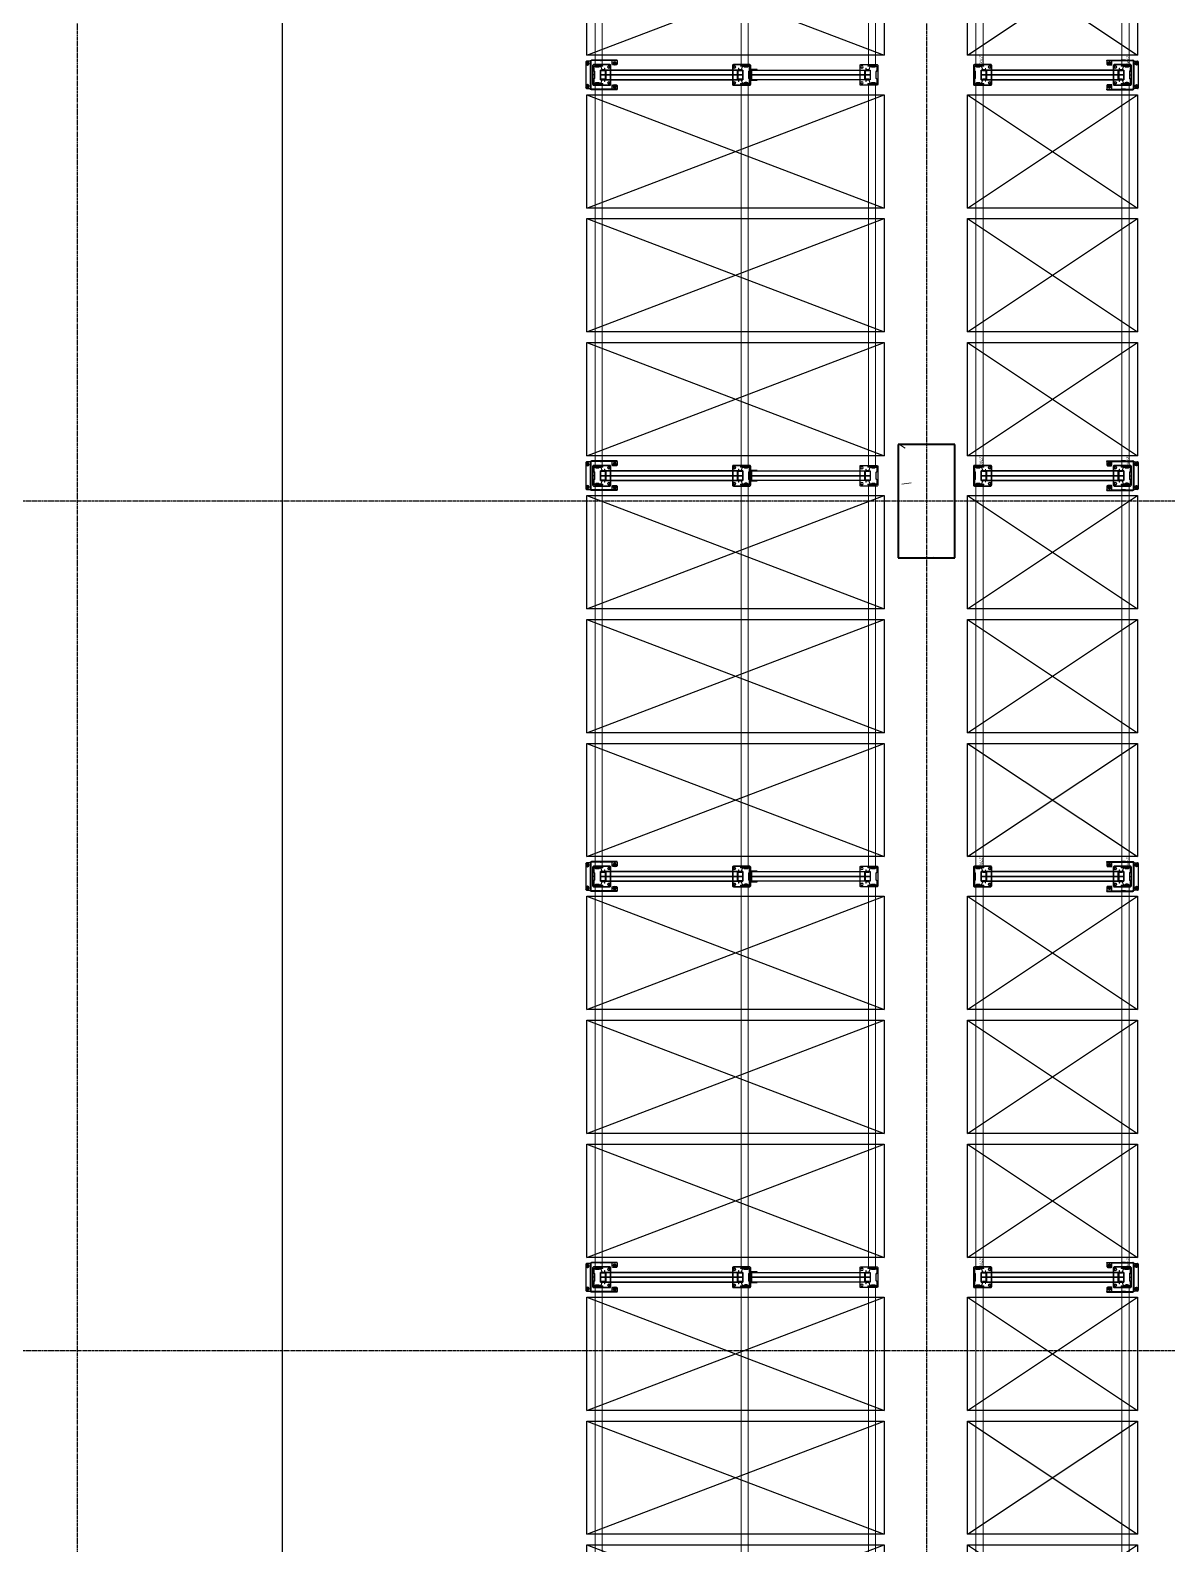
# Model space of a CAD drawing. Header units: millimetres. Extents: x 2140 to 223837, y 2113 to 170313.
# Drawn here: x 57832 to 65866, y 76390 to 87083 of the extents above; entities that cross this region are included whole.
import ezdxf

# ---------------------------------------------------------------- set-up
doc = ezdxf.new("R2010")
doc.units = ezdxf.units.MM
for name, pattern in [('CENTERX2', [20.32, 12.7, -2.54, 2.54, -2.54]), ('HIDDEN', [1.905, 1.27, -0.635]), ('PHANTOM', [12.7, 6.35, -1.27, 1.27, -1.27, 1.27, -1.27]), ('Линия сетки', [22.225, 12.7, -3.175, 3.175, -3.175])]:
    doc.linetypes.add(name, pattern=pattern)
for name, color, linetype in [('0_ANNOT_Dimensions', 7, 'Continuous'), ('12.Секция', 7, 'Continuous'), ('2.Стойка', 7, 'Continuous'), ('отбойники', 1, 'Continuous'), ('Размеры', 7, 'Continuous'), ('Стены', 7, 'Continuous')]:
    doc.layers.add(name, color=color, linetype=linetype)
for name, color, linetype, lineweight in [('1.Балка', 5, 'Continuous', 0), ('3.Опора', 7, 'Continuous', 0), ('S-COLS', 7, 'Continuous', 18)]:
    doc.layers.add(name, color=color, linetype=linetype, lineweight=lineweight)
doc.styles.get("Standard").update_dxf_attribs({"font": 'isocpeur.ttf'})
doc.styles.add('Курсив', font='isocpeui.ttf')
doc.dimstyles.new('350', dxfattribs={"dimtxt": 350, "dimasz": 350, "dimexe": 1, "dimexo": 10, "dimgap": 70, "dimtad": 1, "dimdec": 0, "dimzin": 0, "dimdsep": 46, "dimtxsty": 'Standard', "dimcen": 0.09, "dimadec": 0, "dimazin": 0, "dimtfac": 1, "dimtdec": 0, "dimtofl": 0, "dimtmove": 0, "dimatfit": 3, "dimfxl": 1, "dimtolj": 1, "dimtzin": 0, "dimarcsym": 0})
doc.dimstyles.new('Рзм блок', dxfattribs={"dimtxt": 40, "dimasz": 80, "dimexe": 0.18, "dimexo": 0, "dimgap": 5, "dimtad": 1, "dimtoh": 1, "dimdec": 0, "dimzin": 0, "dimdsep": 46, "dimtxsty": 'Курсив', "dimblk": 'NONE', "dimcen": 0.09, "dimse1": 1, "dimse2": 1, "dimsd1": 1, "dimsd2": 1, "dimadec": 0, "dimazin": 0, "dimtfac": 1, "dimtdec": 0, "dimtofl": 0, "dimtmove": 0, "dimatfit": 2, "dimldrblk": 'NONE', "dimfxl": 0.18, "dimtolj": 1, "dimtzin": 0, "dimarcsym": 0})

# ---------------------------------------------------------------- blocks, each defined once
blk = doc.blocks.new('Опора FSус 120')
at = {"layer": '3.Опора', "color": 0, "linetype": 'Continuous', "lineweight": 25}
for p, q in [((-73, 120), (-73, 5)), ((68, 125), (-68, 125)), ((73, 5), (73, 120)), ((-68, 0), (68, 0)), ((-34, 85), (-34, 71)), ((-34, 61), (-34, 71)), ((-31, 61), (-34, 61)), ((-31, 85), (-31, 71)), ((-31, 71), (-31, 61)), ((28, 91), (-28, 91)), ((28, 88), (-28, 88)), ((31, 71), (31, 85)), ((31, 61), (31, 71)), ((34, 61), (31, 61)), ((34, 71), (34, 85)), ((34, 71), (34, 61))]:
    blk.add_line(p, q, dxfattribs=at)
at = {"layer": '3.Опора', "color": 0}
for p, q in [((-30, 73), (-35, 73)), ((30, 73), (35, 73))]:
    blk.add_line(p, q, dxfattribs=at)
for points in [[(-31, 77.5), (-34, 77.5), (-34, 68.5), (-31, 68.5)], [(31, 77.5), (34, 77.5), (34, 68.5), (31, 68.5)]]:
    blk.add_lwpolyline(points, close=True, dxfattribs=at)
at = {"layer": '3.Опора', "color": 0, "linetype": 'Continuous', "lineweight": 25}
for centre in [(-56, 112), (56, 112)]:
    blk.add_circle(centre, 7.5, dxfattribs=at)
for centre, radius, start, end in [((-68, 120), 5, 90, 180), ((68, 120), 5, 0, 90), ((-68, 5), 5, 180, 270), ((-28, 85), 6, 90, 180), ((-28, 85), 3, 90, 180), ((28, 85), 6, 0, 90), ((28, 85), 3, 0, 90), ((68, 5), 5, 270, 0)]:
    blk.add_arc(centre, radius, start, end, dxfattribs=at)
blk = doc.blocks.new('Стойка FSус 120')
at = {"color": 0, "linetype": 'ByBlock', "lineweight": 0}
for p, q in [((-60, 42), (-60, 35)), ((-60, 20), (-53, 20)), ((-60, 5), (-60, -1)), ((-58, 42), (-58, 35)), ((-58, 31), (-57, 31)), ((-57, 9), (-58, 9)), ((-58, 5), (-58, -1)), ((-38, 53), (-57, 46)), ((-38, 51), (-57, 44)), ((-57, 33), (-56, 32)), ((-56, 8), (-57, 7)), ((-56, 29), (-56, 11)), ((-56, 26), (-54, 26)), ((-54, 14), (-56, 14)), ((-54, 29), (-54, 11)), ((-47, 73), (-39, 73)), ((-47, 73), (-47, 71)), ((-47, 71), (-39, 71)), ((-38, 62), (-34, 62)), ((-37, 69), (-37, 55)), ((-35, 66), (-37, 66)), ((-37, 58), (-35, 58)), ((-35, 69), (-35, 55)), ((-28, -2), (-26, 0)), ((-23, 2), (23, 2)), ((-23, 0), (23, 0)), ((26, 0), (28, -2)), ((38, 62), (34, 62)), ((35, 55), (35, 69)), ((37, 66), (35, 66)), ((35, 58), (37, 58)), ((37, 55), (37, 69)), ((57, 46), (38, 53)), ((57, 44), (38, 51)), ((39, 73), (47, 73)), ((39, 71), (47, 71)), ((47, 73), (47, 71)), ((60, 20), (53, 20)), ((54, 11), (54, 29)), ((56, 26), (54, 26)), ((54, 14), (56, 14)), ((56, 32), (57, 33)), ((56, 11), (56, 29)), ((57, 7), (56, 8)), ((57, 31), (58, 31)), ((58, 9), (57, 9)), ((58, 35), (58, 42)), ((58, -1), (58, 5)), ((60, 35), (60, 42)), ((60, -1), (60, 5)), ((-56, -3), (-48, -3)), ((-56, -5), (-48, -5)), ((-48, -3), (-46, -3)), ((-48, -3), (-48, -5)), ((-46, -5), (-48, -5)), ((-46, -3), (-46, -3)), ((-46, -3), (-37, -3)), ((-46, -5), (-46, -5)), ((-37, -5), (-46, -5)), ((-37, -3), (-36, -3)), ((-36, -5), (-37, -5)), ((-36, -3), (-29, -3)), ((-36, -3), (-36, -5)), ((-36, -5), (-29, -5)), ((-26, -3), (-25, -1)), ((25, -1), (26, -3)), ((29, -3), (36, -3)), ((29, -5), (36, -5)), ((37, -3), (36, -3)), ((36, -3), (36, -5)), ((36, -5), (37, -5)), ((46, -3), (37, -3)), ((37, -5), (46, -5)), ((48, -3), (46, -3)), ((46, -3), (46, -3)), ((46, -5), (48, -5)), ((46, -5), (46, -5)), ((48, -3), (56, -3)), ((48, -3), (48, -5)), ((48, -5), (56, -5))]:
    blk.add_line(p, q, dxfattribs=at)
for centre, radius, start, end in [((-56, 42), 4, 110, 180), ((-56, 35), 4, 180, 240), ((-56, 5), 4, 120, 180), ((-56, 42), 2, 110, 180), ((-56, 35), 2, 180, 240), ((-56, 5), 2, 120, 180), ((-58, 29), 2, 0, 60), ((-58, 11), 2, 300, 0), ((-58, 29), 4, 0, 60), ((-58, 11), 4, 300, 0), ((-39, 69), 4, 0, 90), ((-39, 69), 2, 0, 90), ((-39, 55), 4, 290, 0), ((-39, 55), 2, 290, 0), ((-23, -2), 4, 90, 150), ((-23, -2), 2, 90, 150), ((23, -2), 4, 30, 90), ((23, -2), 2, 30, 90), ((39, 69), 4, 90, 180), ((39, 55), 4, 180, 250), ((39, 69), 2, 90, 180), ((39, 55), 2, 180, 250), ((58, 29), 4, 120, 180), ((58, 11), 4, 180, 240), ((58, 29), 2, 120, 180), ((58, 11), 2, 180, 240), ((56, 42), 4, 0, 70), ((56, 42), 2, 0, 70), ((56, 35), 2, 300, 0), ((56, 5), 2, 0, 60), ((56, 35), 4, 300, 0), ((56, 5), 4, 0, 60), ((-56, -1), 4, 180, 270), ((-56, -1), 2, 180, 270), ((-29, -1), 2, 270, 330), ((-29, -1), 4, 270, 330), ((29, -1), 4, 210, 270), ((29, -1), 2, 210, 270), ((56, -1), 2, 270, 0), ((56, -1), 4, 270, 0)]:
    blk.add_arc(centre, radius, start, end, dxfattribs=at)
blk = doc.blocks.new('*D332')
at = {"layer": 'Defpoints', "color": 0, "linetype": 'ByBlock', "transparency": 16777216}
for p in [(65, 55), (65, 26), (2765, 55)]:
    blk.add_point(p, dxfattribs=at)
at = {"layer": 'Defpoints', "color": 0, "linetype": 'ByBlock', "transparency": 16777216, "insert": (2724, 41), "char_height": 20, "attachment_point": 5, "style": 'Курсив'}
blk.add_mtext('\\A1;2700', dxfattribs=at)
blk = doc.blocks.new('_None')
blk = doc.blocks.new('*D333')
at = {"layer": 'Defpoints', "color": 0, "linetype": 'ByBlock', "transparency": 16777216}
for p in [(65, 1064), (65, 1035), (2765, 1035)]:
    blk.add_point(p, dxfattribs=at)
at = {"layer": 'Defpoints', "color": 0, "linetype": 'ByBlock', "transparency": 16777216, "insert": (2724, 1080), "char_height": 20, "attachment_point": 5, "style": 'Курсив'}
blk.add_mtext('\\A1;2700', dxfattribs=at)
blk = doc.blocks.new('*U1979')
at = {"layer": 'Размеры', "color": 251, "true_color": 0x636466}
for p, q in [((-10, 0), (-5, 9)), ((-5, -9), (-10, 0)), ((-5, 9), (5, 9)), ((5, 9), (10, 0)), ((10, 0), (5, -9)), ((5, -9), (-5, -9))]:
    blk.add_line(p, q, dxfattribs=at)
for radius in [11, 5]:
    blk.add_circle((0, 0), radius, dxfattribs=at)
blk = doc.blocks.new('*U1980')
at = {"layer": 'Размеры', "color": 251, "true_color": 0x636466}
for p, q in [((-10, 0), (-5, 9)), ((-5, -9), (-10, 0)), ((-5, 9), (5, 9)), ((5, 9), (10, 0)), ((10, 0), (5, -9)), ((5, -9), (-5, -9))]:
    blk.add_line(p, q, dxfattribs=at)
for radius in [11, 5]:
    blk.add_circle((0, 0), radius, dxfattribs=at)
blk = doc.blocks.new('*U1981')
at = {"layer": 'Размеры', "color": 251, "true_color": 0x636466}
for p, q in [((-10, 0), (-5, 9)), ((-5, -9), (-10, 0)), ((-5, 9), (5, 9)), ((5, 9), (10, 0)), ((10, 0), (5, -9)), ((5, -9), (-5, -9))]:
    blk.add_line(p, q, dxfattribs=at)
for radius in [11, 5]:
    blk.add_circle((0, 0), radius, dxfattribs=at)
blk = doc.blocks.new('*U1975')
at = {"layer": 'Размеры', "color": 251, "true_color": 0x636466}
for p, q in [((-10, 0), (-5, 9)), ((-5, -9), (-10, 0)), ((-5, 9), (5, 9)), ((5, 9), (10, 0)), ((10, 0), (5, -9)), ((5, -9), (-5, -9))]:
    blk.add_line(p, q, dxfattribs=at)
for radius in [11, 5]:
    blk.add_circle((0, 0), radius, dxfattribs=at)
blk = doc.blocks.new('*U1875')
h = blk.add_hatch(color=0)
h.dxf.hatch_style = 1
h.paths.add_polyline_path([(105, 160), (101, 160), (101, 160), (101, 60), (105, 60)])
h.paths.add_polyline_path([(-101, 160), (-105, 160), (-105, 60), (-101, 60)])
h.paths.add_polyline_path([(105, -22), (105, 29), (101, 29), (101, -22), (101, -22, -0.414214), (97, -26), (-97, -26, -0.414214), (-101, -22), (-101, 29), (-105, 29), (-105, -22, 0.414214), (-97, -30), (97, -30, 0.414214)])
at = {"color": 0, "linetype": 'Continuous', "lineweight": 25}
for p, q in [((-105, 160), (-101, 160)), ((-105, 160), (-105, 46)), ((-101, 160), (-101, 160)), ((-97, 160), (-101, 160)), ((-101, 160), (-101, 46)), ((-101, 125), (-97, 125)), ((-75, 160), (-97, 160)), ((-97, 125), (-75, 125)), ((-70, 130), (-70, 155)), ((70, 155), (70, 130)), ((97, 160), (75, 160)), ((75, 125), (97, 125)), ((101, 160), (97, 160)), ((97, 125), (101, 125)), ((101, 160), (101, 46)), ((101, 160), (105, 160)), ((101, 160), (101, 160)), ((105, 160), (105, 46)), ((105, 160), (105, 160)), ((-105, 46), (-105, 42)), ((-105, 46), (-105, 42)), ((-105, 46), (-105, 42)), ((-105, 42), (-105, -22)), ((-105, 42), (-105, -22)), ((-101, 42), (-101, 46)), ((-101, 42), (-101, 46)), ((-101, 42), (-101, 46)), ((-101, 42), (-101, -22)), ((-101, 42), (-101, -22)), ((101, 47), (101, 42)), ((101, 47), (101, 42)), ((101, 42), (101, 46)), ((101, 42), (101, -22)), ((101, 42), (101, -22)), ((105, 42), (105, 47)), ((105, 42), (105, 47)), ((105, 46), (105, 42)), ((105, 42), (105, -22)), ((105, 42), (105, -22)), ((97, -26), (-97, -26)), ((97, -30), (-97, -30)), ((-97, -30), (-97, -34)), ((-97, -56), (-97, -34)), ((92, -61), (-92, -61)), ((97, -34), (97, -30)), ((97, -34), (97, -56))]:
    blk.add_line(p, q, dxfattribs=at)
at = {"color": 0}
for p, q in [((-100, 54), (-106, 54)), ((-100, 34), (-106, 34)), ((106, 54), (100, 54)), ((106, 34), (100, 34))]:
    blk.add_line(p, q, dxfattribs=at)
at = {"color": 61, "true_color": 0xedee99}
blk.add_line((0, 0), (0, -5), dxfattribs=at)
at = {"color": 0}
for points in [[(-101, 60), (-105, 60), (-105, 29), (-101, 29)], [(105, 60), (101, 60), (101, 29), (105, 29)]]:
    blk.add_lwpolyline(points, close=True, dxfattribs=at)
at = {"color": 0, "linetype": 'Continuous', "lineweight": 25}
for centre in [(-82, 143), (82, 143), (-80, -49), (80, -49)]:
    blk.add_circle(centre, 6, dxfattribs=at)
for centre, radius, start, end in [((-75, 155), 5, 0, 90), ((-75, 130), 5, 270, 0), ((75, 155), 5, 90, 180), ((75, 130), 5, 180, 270), ((-97, -22), 8, 180, 270), ((-97, -22), 4, 180, 270), ((-92, -56), 5, 180, 270), ((92, -56), 5, 270, 0), ((97, -22), 8, 270, 0), ((97, -22), 4, 270, 0)]:
    blk.add_arc(centre, radius, start, end, dxfattribs=at)
at = {"layer": 'отбойники', "color": 0, "rotation": 180}
for name, p in [('*U1981', (-82, 143)), ('*U1975', (82, 143)), ('*U1980', (-80, -49)), ('*U1979', (80, -49))]:
    blk.add_blockref(name, p, dxfattribs=at)
blk = doc.blocks.new('*D341')
at = {"layer": 'Defpoints', "color": 0, "transparency": 16777216}
for p in [(806492, 481059), (807292, 481059), (807292, 481059)]:
    blk.add_point(p, dxfattribs=at)
at = {"layer": 'Defpoints', "color": 0, "transparency": 16777216, "insert": (806892, 481104), "char_height": 80, "attachment_point": 5, "style": 'Курсив'}
blk.add_mtext('\\A1;800', dxfattribs=at)
blk = doc.blocks.new('*D342')
at = {"layer": 'Defpoints', "color": 0, "transparency": 16777216}
for p in [(807292, 483159), (807292, 483159), (807292, 481059)]:
    blk.add_point(p, dxfattribs=at)
at = {"layer": 'Defpoints', "color": 0, "transparency": 16777216, "insert": (807247, 482109), "char_height": 80, "attachment_point": 5, "rotation": 90, "style": 'Курсив'}
blk.add_mtext('\\A1;2100', dxfattribs=at)
blk = doc.blocks.new('*D343')
at = {"layer": 'Defpoints', "color": 0, "linetype": 'ByBlock', "transparency": 16777216}
for p in [(805542, 483078), (805542, 483050), (808242, 483050)]:
    blk.add_point(p, dxfattribs=at)
at = {"layer": 'Defpoints', "color": 0, "linetype": 'ByBlock', "transparency": 16777216, "insert": (808201, 483094), "char_height": 20, "attachment_point": 5, "style": 'Курсив'}
blk.add_mtext('\\A1;2700', dxfattribs=at)
blk = doc.blocks.new('*D344')
at = {"layer": 'Defpoints', "color": 0, "linetype": 'ByBlock', "transparency": 16777216}
for p in [(805542, 482069), (808242, 482069), (805542, 482040)]:
    blk.add_point(p, dxfattribs=at)
at = {"layer": 'Defpoints', "color": 0, "linetype": 'ByBlock', "transparency": 16777216, "insert": (808201, 482055), "char_height": 20, "attachment_point": 5, "style": 'Курсив'}
blk.add_mtext('\\A1;2700', dxfattribs=at)
blk = doc.blocks.new('*D430')
at = {"layer": 'Defpoints', "color": 0, "linetype": 'ByBlock', "transparency": 16777216}
for p in [(5, 35), (5, 2), (2705, 35)]:
    blk.add_point(p, dxfattribs=at)
at = {"layer": 'Defpoints', "color": 0, "linetype": 'ByBlock', "transparency": 16777216, "insert": (2664, 17), "char_height": 20, "attachment_point": 5, "style": 'Курсив'}
blk.add_mtext('\\A1;2700', dxfattribs=at)
blk = doc.blocks.new('*D345')
at = {"layer": 'Defpoints', "color": 0, "transparency": 16777216}
for p in [(807367, 481059), (808167, 481059), (808167, 481059)]:
    blk.add_point(p, dxfattribs=at)
at = {"layer": 'Defpoints', "color": 0, "transparency": 16777216, "insert": (807767, 481104), "char_height": 80, "attachment_point": 5, "style": 'Курсив'}
blk.add_mtext('\\A1;800', dxfattribs=at)
blk = doc.blocks.new('*D346')
at = {"layer": 'Defpoints', "color": 0, "transparency": 16777216}
for p in [(808167, 483159), (808167, 483159), (808167, 481059)]:
    blk.add_point(p, dxfattribs=at)
at = {"layer": 'Defpoints', "color": 0, "transparency": 16777216, "insert": (808122, 482109), "char_height": 80, "attachment_point": 5, "rotation": 90, "style": 'Курсив'}
blk.add_mtext('\\A1;2100', dxfattribs=at)
blk = doc.blocks.new('*D347')
at = {"layer": 'Defpoints', "color": 0, "transparency": 16777216}
for p in [(805617, 481059), (806417, 481059), (806417, 481059)]:
    blk.add_point(p, dxfattribs=at)
at = {"layer": 'Defpoints', "color": 0, "transparency": 16777216, "insert": (806017, 481104), "char_height": 80, "attachment_point": 5, "style": 'Курсив'}
blk.add_mtext('\\A1;800', dxfattribs=at)
blk = doc.blocks.new('*D348')
at = {"layer": 'Defpoints', "color": 0, "transparency": 16777216}
for p in [(806417, 483159), (806417, 483159), (806417, 481059)]:
    blk.add_point(p, dxfattribs=at)
at = {"layer": 'Defpoints', "color": 0, "transparency": 16777216, "insert": (806372, 482109), "char_height": 80, "attachment_point": 5, "rotation": 90, "style": 'Курсив'}
blk.add_mtext('\\A1;2100', dxfattribs=at)
blk = doc.blocks.new('Сборный железобетон-Колонна 1 - 800x400-V44-В_АР_ПЭ_01 Этаж')
at = {"layer": 'S-COLS', "lineweight": 9}
h = blk.add_hatch(dxfattribs=at)
h.set_pattern_fill('FP_45', color=256, style=0, pattern_type=2)
h.set_pattern_definition([(320, (847.8, 276.9), (-127.5, -1457.5), [152.4, -1676.4]), (265, (847.8, 276.9), (1528.5, 282), [121.9, -1341.1]), (10.45, (837.2, 155.4), (1401, -1175.5), [129.5, -1424.7]), (316.18, (1254.2, 276.9), (-336.3, -2168.6), [228.6, -2514.6]), (6.64, (1226.2, 96.2), (1979.4, -1899.2), [194.3, -2137.1]), (261.18, (1254.2, 277), (1979.4, -1899.2), [182.9, -2011.7]), (291, (1152.6, 73.7), (-818.1, -1212.9), [152.4, -1676.4]), (236, (1152.6, 73.7), (1473.5, -494.4), [121.9, -1341.1]), (341.45, (1084.4, -27.4), (655.4, -1707.3), [129.5, -1424.7]), (307.5, (847.8, 276.9), (676.44, -24.7), [67.06, -1257.81, 67.06, -1294.38, -1346.2]), (307.5, (847.8, 276.9), (676.44, -24.7), [-2686.3, 67.06, -1279.14]), (277.5, (847.8, 276.9), (801.44, -534.56), [67.06, -709.17, 67.06, -1227.33, -513.08]), (277.5, (847.8, 276.9), (801.44, -534.56), [-2070.6, 67.06, -446.02]), (237.5, (847.8, 730.04), (-45.83, -1084.73), [67.06, -440.94, 67.06, -1517.9, -2103.12]), (237.5, (847.8, 730.04), (-45.83, -1084.73), [-2092.96, 67.06, -2036.06]), (227.5, (847.8, 933.2), (203.4, -1185.03), [67.06, -593.34, 67.06, -985.52, -1493.52]), (227.5, (847.8, 933.2), (203.4, -1185.03), [-1712.98, 67.06, -1426.46])])
h.paths.add_polyline_path([(-425, -175), (375, -175), (375, 225), (-425, 225), (-425, -165)], flags=0)
at = {"layer": 'S-COLS', "lineweight": 40}
for p, q in [((375, 225), (-425, 225)), ((-425, 225), (-425, 215)), ((-425, 215), (-425, -165)), ((375, 215), (375, 225)), ((375, -165), (375, 215)), ((-425, -165), (-425, -175)), ((-425, -175), (375, -175)), ((375, -175), (375, -165))]:
    blk.add_line(p, q, dxfattribs=at)
blk = doc.blocks.new('Помещение')
at = {"color": 9, "linetype": 'Линия сетки', "true_color": 0xc7c8ca}
for p, q in [((56021.9036, 162172.4828), (56021.9036, 22887.2413)), ((62021.9036, 162172.4828), (62021.9036, 22887.2413)), ((113992.9741, 81644.9347), (7061.0864, 81644.9347)), ((113992.9741, 75644.9347), (7061.0864, 75644.9347))]:
    blk.add_line(p, q, dxfattribs=at)
at = {"rotation": 90.0000000000002}
blk.add_blockref('Сборный железобетон-Колонна 1 - 800x400-V44-В_АР_ПЭ_01 Этаж', (62046.9036, 81669.9347), dxfattribs=at)
blk.add_blockref('Сборный железобетон-Колонна 1 - 800x400-V44-В_АР_ПЭ_01 Этаж', (62046.9036, 81669.9347), dxfattribs=at)
blk = doc.blocks.new('*D1870')
at = {"layer": '0_ANNOT_Dimensions', "color": 0, "lineweight": -2, "transparency": 16777216}
for p, q in [((61887, 95423), (59610, 95423)), ((59611, 95073), (59611, 55823)), ((61887, 55473), (59610, 55473))]:
    blk.add_line(p, q, dxfattribs=at)
at = {"layer": '0_ANNOT_Dimensions', "color": 0, "transparency": 16777216}
for points in [[(59553, 95073), (59670, 95073), (59611, 95423)], [(59553, 55823), (59670, 55823), (59611, 55473)]]:
    blk.add_solid(points, dxfattribs=at)
at = {"layer": 'Defpoints', "color": 0, "transparency": 16777216}
for p in [(61897, 95423), (59611, 55473), (61897, 55473)]:
    blk.add_point(p, dxfattribs=at)
at = {"layer": '0_ANNOT_Dimensions', "color": 0, "transparency": 16777216, "insert": (59366, 75448), "char_height": 350, "attachment_point": 5, "rotation": 90}
blk.add_mtext('\\A1;39950', dxfattribs=at)
blk = doc.blocks.new('*U326')
h = blk.add_hatch(color=0)
h.dxf.hatch_style = 1
h.paths.add_polyline_path([(65, 1039), (65, 1031), (61, 1031), (61, 1039), (61, 1091, 0.4142136), (57, 1095), (35.5, 1095), (27.5, 1095), (27.5, 1099), (35.5, 1099), (57, 1099, -0.4142136), (65, 1091)])
h = blk.add_hatch(color=0)
h.dxf.hatch_style = 1
h.paths.add_polyline_path([(2802.5, 1095), (2794.5, 1095), (2773, 1095, 0.4142136), (2769, 1091), (2769, 1039), (2769, 1031), (2765, 1031), (2765, 1039), (2765, 1091, -0.4142136), (2773, 1099), (2794.5, 1099), (2802.5, 1099)])
h = blk.add_hatch(color=0)
h.dxf.hatch_style = 1
h.paths.add_polyline_path([(65, 51), (65, 59), (61, 59), (61, 51), (61, -1, -0.4142136), (57, -5), (35.5, -5), (27.5, -5), (27.5, -9), (35.5, -9), (57, -9, 0.4142136), (65, -1)])
h = blk.add_hatch(color=0)
h.dxf.hatch_style = 1
h.paths.add_polyline_path([(2802.5, -5), (2794.5, -5), (2773, -5, -0.4142136), (2769, -1), (2769, 51), (2769, 59), (2765, 59), (2765, 51), (2765, -1, 0.4142136), (2773, -9), (2794.5, -9), (2802.5, -9)])
at = {"color": 61, "true_color": 0xedee99}
for points in [[(54, 1064.5), (56, 1064.5), (56, 1075.5), (54, 1075.5)], [(58, 1064.5), (60, 1064.5), (60, 1075.5), (58, 1075.5)], [(54, 25.5), (56, 25.5), (56, 14.5), (54, 14.5)], [(58, 25.5), (60, 25.5), (60, 14.5), (58, 14.5)]]:
    blk.add_lwpolyline(points, close=True, dxfattribs=at)
at = {"color": 18, "true_color": 0x000000}
for points in [[(-34, 1048), (0, 1048), (0, 42), (-34, 42)], [(0, 1048), (34, 1048), (34, 42), (0, 42)], [(2830, 1048), (2796, 1048), (2796, 42), (2830, 42)], [(2864, 1048), (2830, 1048), (2830, 42), (2864, 42)]]:
    blk.add_lwpolyline(points, close=True, dxfattribs=at)
at = {"layer": '1.Балка', "color": 0, "linetype": 'ByBlock'}
for p, q in [((35.5, 1099), (27.5, 1099)), ((27.5, 1099), (27.5, 1095)), ((27.5, 1095), (35.5, 1095)), ((57, 1099), (35.5, 1099)), ((57, 1095), (35.5, 1095)), ((61, 1039), (61, 1091)), ((65, 1039), (65, 1091)), ((65, 1085.5), (2765, 1085.5)), ((2765, 1085.5), (65, 1085.5)), ((2765, 1039), (2765, 1091)), ((2769, 1039), (2769, 1091)), ((2773, 1099), (2794.5, 1099)), ((2773, 1095), (2794.5, 1095)), ((2794.5, 1099), (2802.5, 1099)), ((2802.5, 1095), (2794.5, 1095)), ((2802.5, 1099), (2802.5, 1095)), ((61, 1039), (61, 1031)), ((61, 1031), (65, 1031)), ((65, 1031), (65, 1039)), ((2765, 1035.5), (65, 1035.5)), ((2765, 1031), (2765, 1039)), ((2769, 1031), (2765, 1031)), ((2769, 1039), (2769, 1031)), ((61, 59), (65, 59)), ((61, 51), (61, 59)), ((61, 51), (61, -1)), ((65, 59), (65, 51)), ((2765, 54.5), (65, 54.5)), ((65, 51), (65, -1)), ((65, 4.5), (2765, 4.5)), ((2765, 4.5), (65, 4.5)), ((2769, 59), (2765, 59)), ((2765, 59), (2765, 51)), ((2765, 51), (2765, -1)), ((2769, 51), (2769, 59)), ((2769, 51), (2769, -1)), ((27.5, -9), (27.5, -5)), ((27.5, -5), (35.5, -5)), ((35.5, -9), (27.5, -9)), ((57, -5), (35.5, -5)), ((57, -9), (35.5, -9)), ((2773, -5), (2794.5, -5)), ((2773, -9), (2794.5, -9)), ((2802.5, -5), (2794.5, -5)), ((2794.5, -9), (2802.5, -9)), ((2802.5, -9), (2802.5, -5))]:
    blk.add_line(p, q, dxfattribs=at)
for centre, radius, start, end in [((57, 1091), 8, 0, 90), ((57, 1091), 4, 0, 90), ((2773, 1091), 8, 90, 180), ((2773, 1091), 4, 90, 180), ((57, -1), 4, 270, 0), ((57, -1), 8, 270, 0), ((2773, -1), 8, 180, 270), ((2773, -1), 4, 180, 270)]:
    blk.add_arc(centre, radius, start, end, dxfattribs=at)
at = {"layer": '2.Стойка', "color": 61, "linetype": 'ByBlock', "true_color": 0xedee99}
for p, q in [((60, 1070), (52.3, 1070)), ((60, 20), (52.3, 20))]:
    blk.add_line(p, q, dxfattribs=at)
at = {"layer": '2.Стойка', "color": 18, "true_color": 0x000000, "xscale": -1, "rotation": 180}
blk.add_blockref('Стойка FSус 120', (0, 1090), dxfattribs=at)
at = {"layer": '2.Стойка', "color": 18, "true_color": 0x000000, "rotation": 180}
blk.add_blockref('Стойка FSус 120', (2830, 1090), dxfattribs=at)
at = {"layer": '2.Стойка', "color": 18, "true_color": 0x000000}
blk.add_blockref('Стойка FSус 120', (0, 0), dxfattribs=at)
at = {"layer": '2.Стойка', "color": 18, "true_color": 0x000000, "xscale": -1}
blk.add_blockref('Стойка FSус 120', (2830, 0), dxfattribs=at)
at = {"layer": '3.Опора', "color": 18, "true_color": 0x000000, "xscale": -1, "rotation": 180}
blk.add_blockref('Опора FSус 120', (0, 1101), dxfattribs=at)
at = {"layer": '3.Опора', "color": 18, "true_color": 0x000000, "rotation": 180}
blk.add_blockref('Опора FSус 120', (2830, 1101), dxfattribs=at)
at = {"layer": '3.Опора', "color": 18, "true_color": 0x000000}
blk.add_blockref('Опора FSус 120', (0, -11), dxfattribs=at)
at = {"layer": '3.Опора', "color": 18, "true_color": 0x000000, "xscale": -1}
blk.add_blockref('Опора FSус 120', (2830, -11), dxfattribs=at)
at = {"layer": 'Defpoints', "color": 0, "linetype": 'ByBlock'}
for base, p1, p2, picture, middle in [((65, 1064.4), (2765, 1035.5), (65, 1035.5), '*D333', (2724.3, 1064.4)), ((65, 25.6), (2765, 54.5), (65, 54.5), '*D332', (2724.3, 25.6))]:
    dim = blk.add_linear_dim(base=base, p1=p1, p2=p2, dimstyle='Рзм блок', override={"dimtxt": 20}, dxfattribs=at)
    dim.commit()
    dim.dimension.update_dxf_attribs({"geometry": picture, "text_midpoint": middle, "dimtype": 128})
blk = doc.blocks.new('Секц ЕПМ 2700')
at = {"color": 0}
for points in [[(140, 44), (940, 44), (940, -1156), (140, -1156)], [(1015, 44), (1815, 44), (1815, -1156), (1015, -1156)], [(1890, 44), (2690, 44), (2690, -1156), (1890, -1156)]]:
    blk.add_lwpolyline(points, close=True, dxfattribs=at)
for points in [[(140, -1156), (940, 44), (940, -1156), (140, 44)], [(1015, -1156), (1815, 44), (1815, -1156), (1015, 44)], [(1890, -1156), (2690, 44), (2690, -1156), (1890, 44)]]:
    blk.add_lwpolyline(points, dxfattribs=at)
at = {"color": 1, "rotation": 180}
for p in [(0, -11), (2830, -11)]:
    blk.add_blockref('*U1875', p, dxfattribs=at)
at = {"layer": '12.Секция', "color": 1}
blk.add_blockref('*U326', (0, -1101), dxfattribs=at)
blk = doc.blocks.new('*U429')
at = {"true_color": 0xc7c8ca}
h = blk.add_hatch(color=9, dxfattribs=at)
h.dxf.hatch_style = 1
h.paths.add_polyline_path([(5, 31), (5, 39), (1, 39), (1, 31), (1, -21, -0.4142136), (-3, -25), (-24.5, -25), (-32.5, -25), (-32.5, -29), (-24.5, -29), (-3, -29, 0.4142136), (5, -21)])
h = blk.add_hatch(color=9, dxfattribs=at)
h.dxf.hatch_style = 1
h.paths.add_polyline_path([(2742.5, -25), (2734.5, -25), (2713, -25, -0.4142136), (2709, -21), (2709, 31), (2709, 39), (2705, 39), (2705, 31), (2705, -21, 0.4142136), (2713, -29), (2734.5, -29), (2742.5, -29)])
at = {"color": 61, "true_color": 0xedee99}
for points in [[(-6, 5.5), (-4, 5.5), (-4, -5.5), (-6, -5.5)], [(-2, 5.5), (0, 5.5), (0, -5.5), (-2, -5.5)]]:
    blk.add_lwpolyline(points, close=True, dxfattribs=at)
at = {"layer": '1.Балка', "color": 0, "linetype": 'ByBlock'}
for p, q in [((1, 39), (5, 39)), ((1, 31), (1, 39)), ((1, 31), (1, -21)), ((5, 39), (5, 31)), ((2705, 34.5), (5, 34.5)), ((5, 31), (5, -21)), ((2709, 39), (2705, 39)), ((2705, 39), (2705, 31)), ((2705, 31), (2705, -21)), ((2709, 31), (2709, 39)), ((2709, 31), (2709, -21)), ((-32.5, -29), (-32.5, -25)), ((-32.5, -25), (-24.5, -25)), ((-24.5, -29), (-32.5, -29)), ((-3, -25), (-24.5, -25)), ((-3, -29), (-24.5, -29)), ((5, -15.5), (2705, -15.5)), ((2705, -15.5), (5, -15.5)), ((2713, -25), (2734.5, -25)), ((2713, -29), (2734.5, -29)), ((2742.5, -25), (2734.5, -25)), ((2734.5, -29), (2742.5, -29)), ((2742.5, -29), (2742.5, -25))]:
    blk.add_line(p, q, dxfattribs=at)
for centre, radius, start, end in [((-3, -21), 4, 270, 0), ((-3, -21), 8, 270, 0), ((2713, -21), 8, 180, 270), ((2713, -21), 4, 180, 270)]:
    blk.add_arc(centre, radius, start, end, dxfattribs=at)
at = {"layer": '2.Стойка', "color": 61, "linetype": 'ByBlock', "true_color": 0xedee99}
blk.add_line((0, 0), (-7.7, 0), dxfattribs=at)
at = {"layer": 'Defpoints', "color": 0, "linetype": 'ByBlock'}
dim = blk.add_linear_dim(base=(5, 1.9), p1=(2705, 34.5), p2=(5, 34.5), dimstyle='Рзм блок', override={"dimtxt": 20}, dxfattribs=at)
dim.commit()
dim.dimension.update_dxf_attribs({"geometry": '*D430', "text_midpoint": (2664.3, 1.9), "dimtype": 128})
blk = doc.blocks.new('Секц глубокие пал 2700 тип2')
h = blk.add_hatch(color=1)
h.dxf.hatch_style = 1
h.paths.add_polyline_path([(65, -62), (65, -70), (61, -70), (61, -62), (61, -10, 0.41421356), (57, -6), (35.5, -6), (27.5, -6), (27.5, -2), (35.5, -2), (57, -2, -0.41421356), (65, -10)])
h = blk.add_hatch(color=1)
h.dxf.hatch_style = 1
h.paths.add_polyline_path([(2802.5, -6), (2794.5, -6), (2773, -6, 0.41421356), (2769, -10), (2769, -62), (2769, -70), (2765, -70), (2765, -62), (2765, -10, -0.41421356), (2773, -2), (2794.5, -2), (2802.5, -2)])
h = blk.add_hatch(color=1)
h.dxf.hatch_style = 1
h.paths.add_polyline_path([(65, -1050), (65, -1042), (61, -1042), (61, -1050), (61, -1102, -0.41421356), (57, -1106), (35.5, -1106), (27.5, -1106), (27.5, -1110), (35.5, -1110), (57, -1110, 0.41421356), (65, -1102)])
h = blk.add_hatch(color=1)
h.dxf.hatch_style = 1
h.paths.add_polyline_path([(2802.5, -1106), (2794.5, -1106), (2773, -1106, -0.41421356), (2769, -1102), (2769, -1050), (2769, -1042), (2765, -1042), (2765, -1050), (2765, -1102, 0.41421356), (2773, -1110), (2794.5, -1110), (2802.5, -1110)])
at = {"color": 0, "linetype": 'Continuous', "lineweight": 25}
for p, q in [((-63, -1059), (-60.5, -1059)), ((-63, -1064), (-63, -1059)), ((-63, -1104), (-63, -1064)), ((-60.5, -1059), (-60.5, -1064)), ((-60.5, -1104), (-60.5, -1064)), ((60.5, -1059), (63, -1059)), ((60.5, -1064), (60.5, -1059)), ((60.5, -1064), (60.5, -1104)), ((63, -1059), (63, -1064)), ((63, -1064), (63, -1104)), ((2767, -1059), (2769.5, -1059)), ((2767, -1064), (2767, -1059)), ((2767, -1104), (2767, -1064)), ((2769.5, -1059), (2769.5, -1064)), ((2769.5, -1104), (2769.5, -1064)), ((2890.5, -1059), (2893, -1059)), ((2890.5, -1064), (2890.5, -1059)), ((2890.5, -1064), (2890.5, -1104)), ((2893, -1059), (2893, -1064)), ((2893, -1064), (2893, -1104)), ((58, -1106.5), (-58, -1106.5)), ((58, -1109), (-58, -1109)), ((-37.5, -1154), (-37.5, -1111.5)), ((-37.5, -1159), (-37.5, -1154)), ((-35, -1159), (-37.5, -1159)), ((-35, -1154), (-35, -1111.5)), ((-35, -1154), (-35, -1159)), ((35, -1111.5), (35, -1154)), ((35, -1159), (35, -1154)), ((37.5, -1159), (35, -1159)), ((37.5, -1111.5), (37.5, -1154)), ((37.5, -1154), (37.5, -1159)), ((2888, -1106.5), (2772, -1106.5)), ((2888, -1109), (2772, -1109)), ((2792.5, -1154), (2792.5, -1111.5)), ((2792.5, -1159), (2792.5, -1154)), ((2795, -1159), (2792.5, -1159)), ((2795, -1154), (2795, -1111.5)), ((2795, -1154), (2795, -1159)), ((2865, -1111.5), (2865, -1154)), ((2865, -1159), (2865, -1154)), ((2867.5, -1159), (2865, -1159)), ((2867.5, -1111.5), (2867.5, -1154)), ((2867.5, -1154), (2867.5, -1159))]:
    blk.add_line(p, q, dxfattribs=at)
at = {"color": 0, "linetype": 'CENTERX2', "lineweight": 18}
for p, q in [((-67, -1081), (-56.5, -1081)), ((-41.5, -1142), (-31, -1142)), ((31.17, -1142), (42.01, -1142)), ((55.1, -1081), (67.98, -1081)), ((2763, -1081), (2773.5, -1081)), ((2788.5, -1142), (2799, -1142)), ((2861.17, -1142), (2872.01, -1142)), ((2885.1, -1081), (2897.98, -1081))]:
    blk.add_line(p, q, dxfattribs=at)
at = {"color": 0, "linetype": 'HIDDEN', "lineweight": 18}
for p, q in [((-60.5, -1075.5), (-63, -1075.5)), ((-63, -1086.5), (-60.5, -1086.5)), ((-35, -1137.5), (-37.5, -1137.5)), ((-37.5, -1146.5), (-35, -1146.5)), ((-32.5, -1106.5), (-32.5, -1109)), ((32.5, -1106.5), (32.5, -1109)), ((37.5, -1137.5), (35, -1137.5)), ((35, -1146.5), (37.5, -1146.5)), ((63, -1075.5), (60.5, -1075.5)), ((60.5, -1086.5), (63, -1086.5)), ((2769.5, -1075.5), (2767, -1075.5)), ((2767, -1086.5), (2769.5, -1086.5)), ((2795, -1137.5), (2792.5, -1137.5)), ((2792.5, -1146.5), (2795, -1146.5)), ((2797.5, -1106.5), (2797.5, -1109)), ((2862.5, -1106.5), (2862.5, -1109)), ((2867.5, -1137.5), (2865, -1137.5)), ((2865, -1146.5), (2867.5, -1146.5)), ((2893, -1075.5), (2890.5, -1075.5)), ((2890.5, -1086.5), (2893, -1086.5))]:
    blk.add_line(p, q, dxfattribs=at)
at = {"color": 0, "linetype": 'PHANTOM', "lineweight": 18}
for p, q in [((-60.5, -1104), (-63, -1104)), ((-60.5, -1104), (-63, -1104)), ((-58, -1106.5), (-58, -1109)), ((-58, -1106.5), (-58, -1109)), ((-35, -1111.5), (-37.5, -1111.5)), ((-35, -1111.5), (-37.5, -1111.5)), ((35, -1111.5), (37.5, -1111.5)), ((35, -1111.5), (37.5, -1111.5)), ((58, -1106.5), (58, -1109)), ((58, -1106.5), (58, -1109)), ((60.5, -1104), (63, -1104)), ((60.5, -1104), (63, -1104)), ((2769.5, -1104), (2767, -1104)), ((2769.5, -1104), (2767, -1104)), ((2772, -1106.5), (2772, -1109)), ((2772, -1106.5), (2772, -1109)), ((2795, -1111.5), (2792.5, -1111.5)), ((2795, -1111.5), (2792.5, -1111.5)), ((2865, -1111.5), (2867.5, -1111.5)), ((2865, -1111.5), (2867.5, -1111.5)), ((2888, -1106.5), (2888, -1109)), ((2888, -1106.5), (2888, -1109)), ((2890.5, -1104), (2893, -1104)), ((2890.5, -1104), (2893, -1104))]:
    blk.add_line(p, q, dxfattribs=at)
for p, q in [((0, -1122), (-34, -1122)), ((-34, -1122), (-34, -1959)), ((0, -1959), (0, -1122)), ((34, -1122), (0, -1122)), ((0, -1122), (0, -1959)), ((34, -1959), (34, -1122)), ((2830, -1122), (2796, -1122)), ((2796, -1122), (2796, -1959)), ((2830, -1959), (2830, -1122)), ((2864, -1122), (2830, -1122)), ((2830, -1122), (2830, -1959)), ((2864, -1959), (2864, -1122)), ((-34, -1959), (0, -1959)), ((0, -1959), (34, -1959)), ((2796, -1959), (2830, -1959)), ((2830, -1959), (2864, -1959))]:
    blk.add_line(p, q)
at = {"color": 1}
for points in [[(140, 44), (140, -2056), (940, -2056), (940, 44), (140, 44), (940, -2056), (940, 44), (140, -2056)], [(1015, 44), (1015, -2056), (1815, -2056), (1815, 44), (1015, 44), (1815, -2056), (1815, 44), (1015, -2056)], [(1890, 44), (1890, -2056), (2690, -2056), (2690, 44), (1890, 44), (2690, -2056), (2690, 44), (1890, -2056)]]:
    blk.add_lwpolyline(points, dxfattribs=at)
at = {"color": 18, "true_color": 0x000000}
for points in [[(-34, -53), (0, -53), (0, -1059), (-34, -1059)], [(0, -53), (34, -53), (34, -1059), (0, -1059)], [(2830, -53), (2796, -53), (2796, -1059), (2830, -1059)], [(2864, -53), (2830, -53), (2830, -1059), (2864, -1059)]]:
    blk.add_lwpolyline(points, close=True, dxfattribs=at)
at = {"color": 61, "true_color": 0xedee99}
for points in [[(54, -36.5), (56, -36.5), (56, -25.5), (54, -25.5)], [(58, -36.5), (60, -36.5), (60, -25.5), (58, -25.5)], [(54, -1075.5), (56, -1075.5), (56, -1086.5), (54, -1086.5)], [(58, -1075.5), (60, -1075.5), (60, -1086.5), (58, -1086.5)]]:
    blk.add_lwpolyline(points, close=True, dxfattribs=at)
at = {"color": 0, "linetype": 'Continuous', "lineweight": 25}
for centre, radius, start, end in [((-58, -1104), 5, 180, 270), ((-58, -1104), 2.5, 180, 270), ((-32.5, -1111.5), 5, 150, 180), ((-32.5, -1111.5), 2.5, 90, 180), ((32.5, -1111.5), 2.5, 0, 90), ((32.5, -1111.5), 5, 0, 30), ((58, -1104), 2.5, 270, 0), ((58, -1104), 5, 270, 0), ((2772, -1104), 5, 180, 270), ((2772, -1104), 2.5, 180, 270), ((2797.5, -1111.5), 5, 150, 180), ((2797.5, -1111.5), 2.5, 90, 180), ((2862.5, -1111.5), 2.5, 0, 90), ((2862.5, -1111.5), 5, 0, 30), ((2888, -1104), 2.5, 270, 0), ((2888, -1104), 5, 270, 0)]:
    blk.add_arc(centre, radius, start, end, dxfattribs=at)
at = {"color": 0, "linetype": 'HIDDEN', "lineweight": 18}
for centre, start, end in [((-32.5, -1111.5), 90, 150), ((32.5, -1111.5), 30, 90), ((2797.5, -1111.5), 90, 150), ((2862.5, -1111.5), 30, 90)]:
    blk.add_arc(centre, 5, start, end, dxfattribs=at)
at = {"layer": '1.Балка', "color": 0, "linetype": 'ByBlock'}
for p, q in [((35.5, -2), (27.5, -2)), ((27.5, -2), (27.5, -6)), ((27.5, -6), (35.5, -6)), ((57, -2), (35.5, -2)), ((57, -6), (35.5, -6)), ((61, -62), (61, -10)), ((65, -62), (65, -10)), ((65, -15.5), (2765, -15.5)), ((2765, -62), (2765, -10)), ((2769, -62), (2769, -10)), ((2773, -2), (2794.5, -2)), ((2773, -6), (2794.5, -6)), ((2794.5, -2), (2802.5, -2)), ((2802.5, -6), (2794.5, -6)), ((2802.5, -2), (2802.5, -6)), ((61, -1050), (61, -1102)), ((65, -1050), (65, -1102)), ((2765, -1050), (2765, -1102)), ((2769, -1050), (2769, -1102)), ((27.5, -1110), (27.5, -1106)), ((27.5, -1106), (35.5, -1106)), ((35.5, -1110), (27.5, -1110)), ((57, -1106), (35.5, -1106)), ((57, -1110), (35.5, -1110)), ((2773, -1106), (2794.5, -1106)), ((2773, -1110), (2794.5, -1110)), ((2802.5, -1106), (2794.5, -1106)), ((2794.5, -1110), (2802.5, -1110)), ((2802.5, -1110), (2802.5, -1106))]:
    blk.add_line(p, q, dxfattribs=at)
at = {"layer": '1.Балка', "color": 1, "linetype": 'ByBlock'}
for p, q in [((61, -62), (61, -70)), ((61, -70), (65, -70)), ((2765, -15.5), (65, -15.5)), ((65, -70), (65, -62)), ((2765, -65.5), (65, -65.5)), ((2765, -70), (2765, -62)), ((2769, -70), (2765, -70)), ((2769, -62), (2769, -70)), ((61, -1042), (65, -1042)), ((61, -1050), (61, -1042)), ((65, -1042), (65, -1050)), ((2765, -1046.5), (65, -1046.5)), ((2769, -1042), (2765, -1042)), ((2765, -1042), (2765, -1050)), ((2769, -1050), (2769, -1042)), ((65, -1096.5), (2765, -1096.5)), ((2765, -1096.5), (65, -1096.5))]:
    blk.add_line(p, q, dxfattribs=at)
at = {"layer": '1.Балка', "color": 0, "linetype": 'ByBlock'}
for centre, radius, start, end in [((57, -10), 8, 0, 90), ((57, -10), 4, 0, 90), ((2773, -10), 8, 90, 180), ((2773, -10), 4, 90, 180), ((57, -1102), 4, 270, 0), ((57, -1102), 8, 270, 0), ((2773, -1102), 8, 180, 270), ((2773, -1102), 4, 180, 270)]:
    blk.add_arc(centre, radius, start, end, dxfattribs=at)
at = {"layer": '2.Стойка', "color": 61, "linetype": 'ByBlock', "true_color": 0xedee99}
for p, q in [((60, -31), (52.25, -31)), ((60, -1081), (52.25, -1081))]:
    blk.add_line(p, q, dxfattribs=at)
at = {"color": 1, "rotation": 180}
for p in [(0, -11), (2830, -11)]:
    blk.add_blockref('*U1875', p, dxfattribs=at)
at = {"layer": '1.Балка', "color": 1, "lineweight": 0}
blk.add_blockref('*U429', (60, -1981), dxfattribs=at)
at = {"layer": '2.Стойка', "color": 18, "true_color": 0x000000, "xscale": -1, "rotation": 180}
blk.add_blockref('Стойка FSус 120', (0, -11), dxfattribs=at)
at = {"layer": '2.Стойка', "color": 18, "true_color": 0x000000, "rotation": 180}
blk.add_blockref('Стойка FSус 120', (2830, -11), dxfattribs=at)
at = {"layer": '2.Стойка', "color": 51, "true_color": 0xf8f6b0}
for p in [(0, -1101), (2830, -1101)]:
    blk.add_blockref('Стойка FSус 120', p, dxfattribs=at)
at = {"layer": '2.Стойка', "color": 18, "true_color": 0x000000}
blk.add_blockref('Стойка FSус 120', (0, -1101), dxfattribs=at)
at = {"layer": '2.Стойка', "color": 18, "true_color": 0x000000, "xscale": -1}
blk.add_blockref('Стойка FSус 120', (2830, -1101), dxfattribs=at)
at = {"layer": '2.Стойка', "color": 0}
for p in [(0, -2001), (2830, -2001)]:
    blk.add_blockref('Стойка FSус 120', p, dxfattribs=at)
at = {"layer": '3.Опора', "color": 18, "true_color": 0x000000, "xscale": -1, "rotation": 180}
blk.add_blockref('Опора FSус 120', (0, 0), dxfattribs=at)
at = {"layer": '3.Опора', "color": 18, "true_color": 0x000000, "rotation": 180}
blk.add_blockref('Опора FSус 120', (2830, 0), dxfattribs=at)
at = {"layer": '3.Опора', "color": 18, "true_color": 0x000000}
blk.add_blockref('Опора FSус 120', (0, -1112), dxfattribs=at)
at = {"layer": '3.Опора', "color": 18, "true_color": 0x000000, "xscale": -1}
blk.add_blockref('Опора FSус 120', (2830, -1112), dxfattribs=at)
at = {"layer": '3.Опора'}
for p in [(0, -2012), (2830, -2012)]:
    blk.add_blockref('Опора FSус 120', p, dxfattribs=at)
at = {"layer": 'Defpoints', "color": 1}
for base, p1, p2, picture, middle in [((940, 44), (940, -2056), (940, 44), '*D348', (895, -1006)), ((1815, 44), (1815, -2056), (1815, 44), '*D342', (1770, -1006)), ((2690, 44), (2690, -2056), (2690, 44), '*D346', (2645, -1006))]:
    dim = blk.add_linear_dim(base=base, p1=p1, p2=p2, angle=90, dimstyle='Рзм блок', override={"dimtxt": 80}, dxfattribs=at)
    dim.commit()
    dim.dimension.update_dxf_attribs({"geometry": picture, "text_midpoint": middle, "insert": (-805476.87, -483115.09)})
at = {"layer": 'Defpoints', "color": 1, "linetype": 'ByBlock'}
for base, p1, p2, picture, middle in [((65, -36.61), (2765, -65.5), (65, -65.5), '*D343', (2724.25, -36.61)), ((65, -1075.39), (2765, -1046.5), (65, -1046.5), '*D344', (2724.25, -1075.39))]:
    dim = blk.add_linear_dim(base=base, p1=p1, p2=p2, dimstyle='Рзм блок', override={"dimtxt": 20}, dxfattribs=at)
    dim.commit()
    dim.dimension.update_dxf_attribs({"geometry": picture, "text_midpoint": middle, "dimtype": 128, "insert": (-805476.87, -483115.09)})
at = {"layer": 'Defpoints', "color": 1}
for base, p1, p2, picture, middle in [((940, -2056), (140, -2056), (940, -2056), '*D347', (540, -2011)), ((1815, -2056), (1015, -2056), (1815, -2056), '*D341', (1415, -2011)), ((2690, -2056), (1890, -2056), (2690, -2056), '*D345', (2290, -2011))]:
    dim = blk.add_linear_dim(base=base, p1=p1, p2=p2, dimstyle='Рзм блок', override={"dimtxt": 80}, dxfattribs=at)
    dim.commit()
    dim.dimension.update_dxf_attribs({"geometry": picture, "text_midpoint": middle, "insert": (-805476.87, -483115.09)})

msp = doc.modelspace()

# ---------------------------------------------------------------- block references
at = {"xscale": -1, "rotation": 90}
for p in [(61805.9, 89597.9), (61805.9, 86767.9), (61805.9, 83937.9), (61805.9, 81107.9), (61805.9, 78277.9)]:
    msp.add_blockref('Секц глубокие пал 2700 тип2', p, dxfattribs=at)
at = {"rotation": 270.0000000000082}
for p in [(65607.7, 89597.9), (65607.7, 86767.9), (65607.7, 83937.9), (65607.7, 81107.9), (65607.7, 78277.9)]:
    msp.add_blockref('Секц ЕПМ 2700', p, dxfattribs=at)

# ---------------------------------------------------------------- next in the draw order: block references
at = {"layer": 'Стены'}
msp.add_blockref('Помещение', (2139.8, 2112.9), dxfattribs=at)

# ---------------------------------------------------------------- next in the draw order: dimensions: what is measured, and where the dimension line sits
at = {"layer": '0_ANNOT_Dimensions', "color": 1}
dim = msp.add_linear_dim(base=(59611.4, 55472.9), p1=(61896.9, 95422.9), p2=(61896.9, 55472.9), angle=90, dimstyle='350', dxfattribs=at)
dim.commit()
dim.dimension.update_dxf_attribs({"geometry": '*D1870', "text_midpoint": (59366.4, 75447.9)})

doc.saveas('drawing.dxf')
